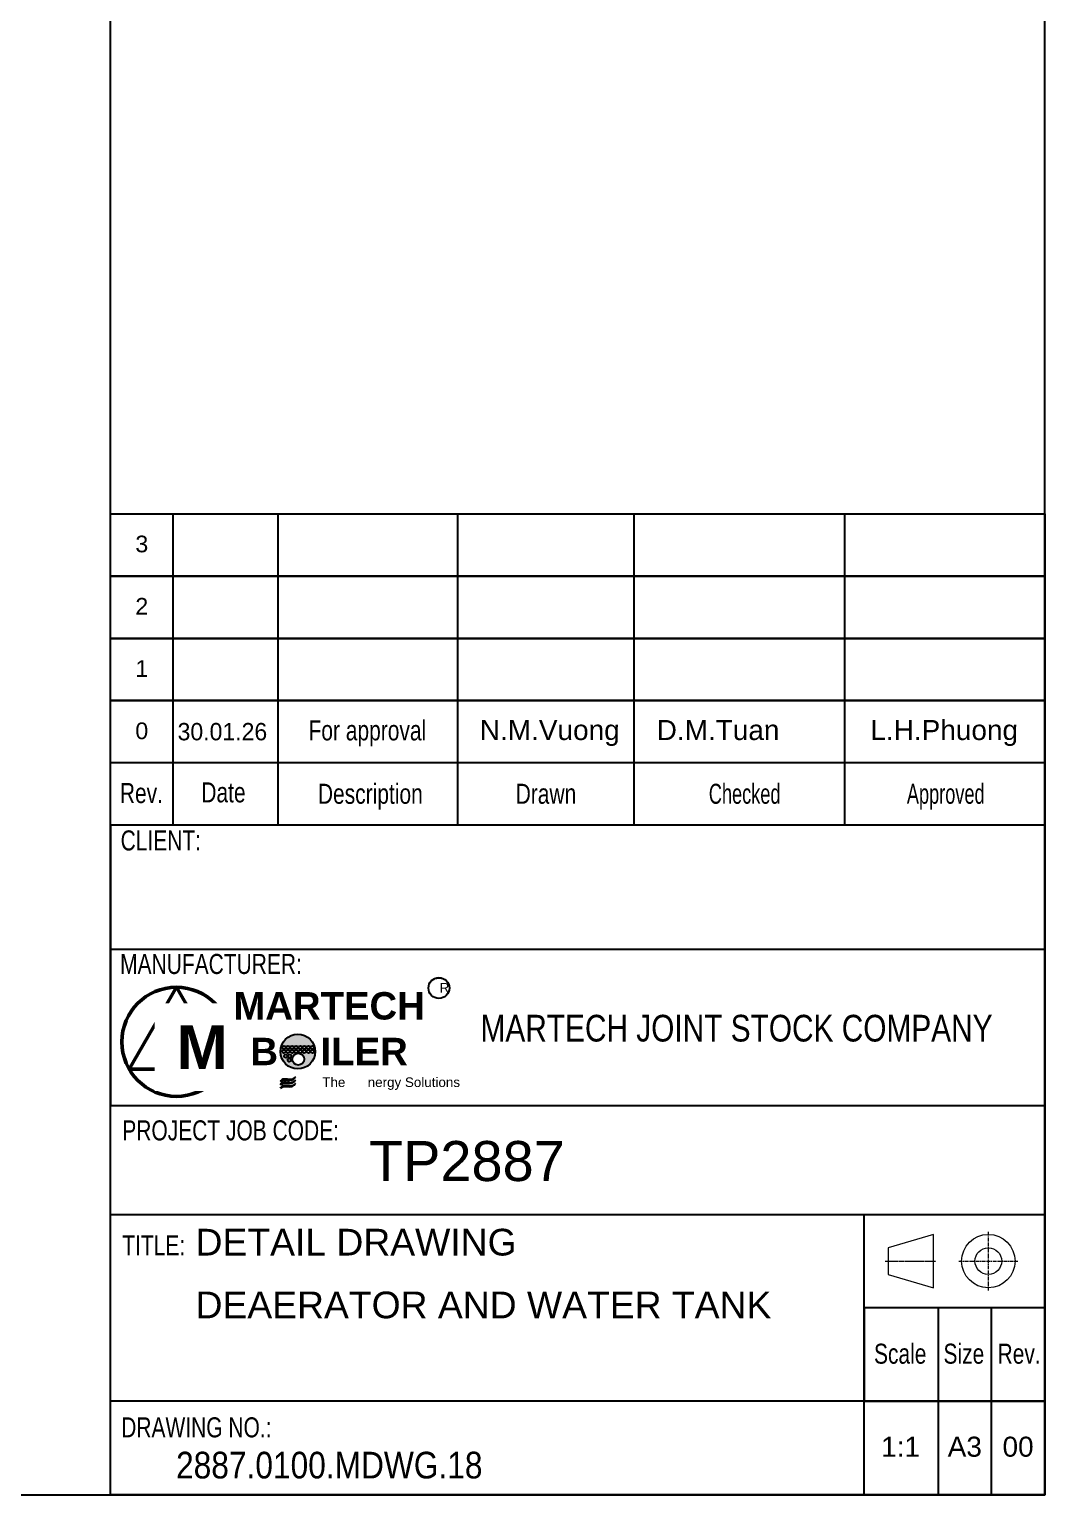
# Model space of a CAD drawing. Header units: millimetres. Extents: x -46397 to 283259, y -8690 to 23983.
# Drawn here: x 184005 to 184662, y -1792 to -845 of the extents above; entities that cross this region are included whole.
import ezdxf
from ezdxf.enums import TextEntityAlignment as Align

# ---------------------------------------------------------------- set-up
doc = ezdxf.new("R2010")
doc.units = ezdxf.units.MM
doc.linetypes.add('CENTER', pattern=[2, 1.25, -0.25, 0.25, -0.25])
for name, color, linetype, lineweight in [('DAM_8', 1, 'Continuous', 25), ('DCenterline8', 8, 'CENTER', 5), ('Dtext', 255, 'Continuous', 20)]:
    doc.layers.add(name, color=color, linetype=linetype, lineweight=lineweight)
doc.styles.add('Chu va so', font='arial.ttf')
doc.styles.add('TCVN', font='arial.ttf')
doc.styles.add('TEXT', font='arial.ttf', dxfattribs={"height": 124})

# ---------------------------------------------------------------- blocks, each defined once
blk = doc.blocks.new('*U1826')
at = {"lineweight": 25}
for p, q in [((2104.9, 697.9, 0), (2104.9, 476.4, 0)), ((2179.6, 697.9, 0), (2179.6, 476.4, 0)), ((2307.5, 697.9, 0), (2307.5, 476.4, 0)), ((2432.9, 697.9, 0), (2432.9, 476.4, 0)), ((2582.8, 697.9, 0), (2582.8, 476.4, 0)), ((2060.6, 388.1), (2725.3, 388.1)), ((2649.5, 132.9, 0), (2649.5, 0)), ((2687.5, 0), (2687.5, 132.9, 0))]:
    blk.add_line(p, q, dxfattribs=at)
for points in [[(0, 0), (2725.3, 0), (2725.3, 1785.2), (0, 1785.2)], [(0, 0), (2060.6, 0), (2060.6, 1785.2), (0, 1785.2)], [(2060.6, 697.9), (2725.3, 697.9), (2725.3, 0), (2060.6, 0)], [(2060.6, 697.9), (2725.3, 697.9), (2725.3, 653.6), (2060.6, 653.6)], [(2060.6, 653.6), (2725.3, 653.6), (2725.3, 609.3), (2060.6, 609.3)], [(2060.6, 609.3), (2725.3, 609.3), (2725.3, 565), (2060.6, 565)], [(2060.6, 565), (2725.3, 565), (2725.3, 520.7), (2060.6, 520.7)], [(2060.6, 277), (2725.3, 277), (2725.3, 476.4), (2060.6, 476.4)], [(2060.6, 199.4), (2725.3, 199.4), (2725.3, 66.5), (2060.6, 66.5)], [(2596.8, 199.4), (2725.3, 199.4), (2725.3, 0), (2596.8, 0)]]:
    blk.add_lwpolyline(points, close=True, dxfattribs=at)
at = {"lineweight": 50}
blk.add_lwpolyline([(2107.4, 361), (2073.8, 302.8), (2141, 302.8)], close=True, dxfattribs=at)
at = {"color": 2, "lineweight": 20, "elevation": 0}
blk.add_lwpolyline([(2614, 156.7), (2646.1, 147.2), (2646.1, 185.2), (2614, 175.7)], close=True, dxfattribs=at)
at = {"lineweight": 25, "elevation": 0}
blk.add_lwpolyline([(2596.8, 66.5), (2725.3, 66.5), (2725.3, 132.9), (2596.8, 132.9)], close=True, dxfattribs=at)
at = {"lineweight": 50}
blk.add_circle((2107.4, 322.2), 38.8, dxfattribs=at)
at = {"color": 2, "lineweight": 20}
for radius in [19, 9.5]:
    blk.add_circle((2685.2, 166.2, 0), radius, dxfattribs=at)
at = {"layer": 'DCenterline8', "lineweight": 0, "ltscale": 2}
for p, q in [((2685.2, 187.1, 0), (2685.2, 145.3, 0)), ((2664.3, 166.2, 0), (2706.1, 166.2, 0))]:
    blk.add_line(p, q, dxfattribs=at)
at = {"layer": 'DCenterline8', "lineweight": 0}
blk.add_line((2611.9, 166.2, 0), (2647.9, 166.2, 0), dxfattribs=at)
at = {"color": 5, "style": 'Chu va so'}
for s, height, width, p in [('For approval', 14.244, 0.75, (2243.3, 536.7, 0)), ('Rev.', 14.24, 0.75, (2082.5, 492.1)), ('Date', 14.24, 0.75, (2140.9, 492.6, 0)), ('Description', 14.244, 0.75, (2245.4, 491.6, 0)), ('Drawn', 14.24, 0.75, (2370.4, 491.6, 0)), ('Checked', 14.24, 0.65, (2511.8, 491.6)), ('Approved', 14.24, 0.65, (2654.9, 491.6, 0)), ('CLIENT:', 14.24, 0.75, (2096.3, 458.4, 0.1)), ('PROJECT JOB CODE:', 14.244, 0.75, (2146, 252.1)), ('TITLE:', 14.24, 0.75, (2091.3, 170.3, 0.1)), ('Scale', 14.24, 0.75, (2622.5, 93.2, 0)), ('Size', 14.24, 0.75, (2667.8, 93.2, 0)), ('Rev. ', 14.24, 0.75, (2709.2, 93.2, 0)), ('DRAWING NO.:', 14.244, 0.75, (2121.6, 40.8, 0.1))]:
    blk.add_text(s, height=height, dxfattribs=dict(at, width=width)).set_placement(p, align=Align.CENTER)
at = {"color": 5, "lineweight": 25, "insert": (2286.5, 331.8, 0), "char_height": 18.992, "width": 439.029, "attachment_point": 4, "style": 'Chu va so'}
blk.add_mtext('\\pxqc;{\\W0.8;MARTECH JOINT STOCK COMPANY}', dxfattribs=at)
at = {"layer": 'Dtext', "ltscale": 0.1}
for tag, p, height, style in [('REV_3', (2078.2, 670.5), 11.9, 'TCVN'), ('FOR_APPROVAL3', (2196.9, 669.7, -0.1), 14.2, 'TCVN'), ('REV_2', (2078.2, 626.2), 11.9, 'TCVN'), ('FOR_APPROVAL2', (2196.9, 625.4, -0.1), 14.2, 'TCVN'), ('FOR_APPROVAL1', (2196.9, 581.1, -0.1), 14.2, 'TCVN'), ('REV_1', (2078.2, 581.9), 11.9, 'TCVN'), ('REV_0', (2078.2, 537.6), 11.9, 'TCVN'), ('NGUOI_VE', (2323.3, 537, -0.1), 14.2, 'TCVN'), ('NGUOI_KIEM_2', (2449.2, 537, -0.1), 14.2, 'TCVN'), ('NGUOI_DUYET', (2601.2, 537, -0.1), 14.2, 'TCVN'), ('1.1_A4', (2608.9, 27, -0.1), 14.2, 'Chu va so'), ('A4_A4', (2656.3, 27, -0.1), 14.2, 'Chu va so'), ('REV.', (2695.3, 27, -0.1), 14.2, 'Chu va so')]:
    blk.add_attdef(tag, p, '', height=height, dxfattribs=dict(at, style=style))
for tag, p, height, style, width in [('NGAY_REV03', (2108.2, 669.7, -0.1), 12.3, 'TCVN', 0.95), ('NGAY_REV02', (2108.2, 625.4, -0.1), 12.3, 'TCVN', 0.95), ('NGAY_REV01', (2108.2, 581.1, -0.1), 12.3, 'TCVN', 0.95), ('NGAY_REV0', (2108.2, 536.8, -0.1), 12.3, 'TCVN', 0.95), ('DWD.NO', (2107.1, 11.6, -0.1), 19, 'Chu va so', 0.85)]:
    blk.add_attdef(tag, p, '', height=height, dxfattribs=dict(at, style=style, width=width))
at = {"layer": 'Dtext', "lineweight": 25, "ltscale": 0.1, "style": 'Chu va so'}
for tag, p, height in [('PROJECT_CODE', (2244.4, 223.2), 28.5), ('TITLE1', (2121, 170.2, -0.1), 19), ('TITLE2', (2121, 125.5, -0.1), 19), ('TITLE3', (2121, 81.2, -0.1), 19)]:
    blk.add_attdef(tag, p, '', height=height, dxfattribs=at)
at = {"insert": (2107.6, 334), "char_height": 31.204, "attachment_point": 1, "style": 'TEXT', "bg_fill": 2}
blk.add_mtext('\\pxqc;{\\fArial|b1|i0|c0|p34;M}', dxfattribs=at)
at = {"insert": (2148.9, 357.6), "char_height": 19.502, "width": 134.316, "attachment_point": 1, "style": 'TEXT', "bg_fill": 2}
blk.add_mtext('\\pxqc;{\\fArial|b1|i0|c0|p34;MARTECH\\PB    ILER}', dxfattribs=at)
h = blk.add_hatch(color=256)
h.dxf.hatch_style = 1
edge = h.paths.add_edge_path()
edge.add_spline(control_points=[(2181.5, 291.7), (2182.1, 292.1), (2184.4, 293.8), (2189.3, 291.4), (2191.6, 294.2), (2192.4, 295.2)], knot_values=[0, 0, 0, 0, 0.315535, 1.31207, 1.873609, 1.873609, 1.873609, 1.873609], degree=3, periodic=0)
edge.add_spline(control_points=[(2192.4, 295.2), (2191.7, 294.6), (2189.1, 292.2), (2183.7, 295), (2181.9, 292.2), (2181.5, 291.7)], knot_values=[0, 0, 0, 0, 0.411397, 1.576501, 1.877595, 1.877595, 1.877595, 1.877595], degree=3, periodic=0)
edge = h.paths.add_edge_path()
edge.add_spline(control_points=[(2181.5, 289.2), (2182.1, 289.6), (2184.4, 291.4), (2189.3, 289), (2191.6, 291.8), (2192.4, 292.8)], knot_values=[0, 0, 0, 0, 0.315535, 1.31207, 1.873609, 1.873609, 1.873609, 1.873609], degree=3, periodic=0)
edge.add_spline(control_points=[(2192.4, 292.8), (2191.7, 292.1), (2189.1, 289.8), (2183.7, 292.6), (2181.9, 289.8), (2181.5, 289.2)], knot_values=[0, 0, 0, 0, 0.411397, 1.576501, 1.877595, 1.877595, 1.877595, 1.877595], degree=3, periodic=0)
at = {"color": 7}
for centre, radius in [((2183.9, 318.3), 1.18), ((2183.9, 315.4), 1.18), ((2185.2, 312.1), 1.18), ((2186.8, 318.3), 1.18), ((2186.8, 315.4), 1.18), ((2188.1, 312.1), 1.18), ((2189.7, 318.3), 1.18), ((2189.7, 315.4), 1.18), ((2194.1, 309.9), 4.23), ((2192.6, 318.3), 1.18), ((2192.6, 315.4), 1.18), ((2195.6, 318.3), 1.18), ((2195.6, 315.4), 1.18), ((2198.4, 318.3), 1.18), ((2198.4, 315.4), 1.18), ((2201.3, 318.3), 1.18), ((2201.3, 315.4), 1.18), ((2204.2, 318.3), 1.18), ((2204.2, 315.4), 1.18), ((2187.7, 309.2), 1.18)]:
    blk.add_circle(centre, radius, dxfattribs=at)
for points in [[(2181.5, 293.9), (2182.7, 295.4), (2190.2, 295.9), (2192.4, 297.5)], [(2181.5, 293.9), (2183.3, 295), (2189.7, 295.1), (2192.4, 297.5)], [(2181.5, 291.7), (2182.7, 293.2), (2190.2, 293.6), (2192.4, 295.2)], [(2181.5, 291.7), (2183.3, 292.7), (2189.7, 292.8), (2192.4, 295.2)], [(2181.5, 289.2), (2182.7, 290.7), (2190.2, 291.2), (2192.4, 292.8)], [(2181.5, 289.2), (2183.3, 290.3), (2189.7, 290.4), (2192.4, 292.8)]]:
    blk.add_spline(points, degree=3)
at = {"color": 5, "style": 'Chu va so', "width": 0.75}
blk.add_text('MANUFACTURER:', height=14.244, dxfattribs=at).set_placement((2132, 370.5, 0.1), align=Align.CENTER)
at = {"attachment_point": 1, "style": 'TEXT', "bg_fill": 2}
for s, insert, char_height in [('\\pxqc;R', (2294.7, 364.1), 6.83), ('\\pxqc;The      nergy Solutions', (2211.2, 296.9), 6.826)]:
    blk.add_mtext(s, dxfattribs=dict(at, insert=insert, char_height=char_height))
at = {"layer": 'DAM_8'}
h = blk.add_hatch(color=7, dxfattribs=at)
edge = h.paths.add_edge_path()
edge.add_arc((2193.8, 315.3), 12.4, 191.4592, 461.3375)
edge.add_arc((2193.8, 315.3), 12.4, 101.3375, 191.4592)
edge = h.paths.add_edge_path(flags=16)
edge.add_arc((2187.7, 309.2), 1.18, -289.458, 11.4592, ccw=False)
edge.add_arc((2187.7, 309.2), 1.18, 11.4592, 70.542, ccw=False)
edge = h.paths.add_edge_path(flags=16)
edge.add_arc((2204.2, 315.4), 1.18, -211.5113, 11.4592, ccw=False)
edge.add_arc((2204.2, 315.4), 1.18, 11.4592, 148.4887, ccw=False)
edge = h.paths.add_edge_path(flags=16)
edge.add_arc((2185.2, 312.1), 1.18, -304.2526, 11.4592, ccw=False)
edge.add_arc((2185.2, 312.1), 1.18, 11.4592, 55.7474, ccw=False)
edge = h.paths.add_edge_path(flags=16)
edge.add_arc((2204.2, 318.3), 1.18, -200.2428, 11.4592, ccw=False)
edge.add_arc((2204.2, 318.3), 1.18, 11.4592, 159.7572, ccw=False)
edge = h.paths.add_edge_path(flags=16)
edge.add_arc((2201.3, 315.4), 1.18, -219.051, 11.4592, ccw=False)
edge.add_arc((2201.3, 315.4), 1.18, 11.4592, 140.949, ccw=False)
edge = h.paths.add_edge_path(flags=16)
edge.add_arc((2188.1, 312.1), 1.18, -292.0311, 11.4592, ccw=False)
edge.add_arc((2188.1, 312.1), 1.18, 11.4592, 67.9689, ccw=False)
edge = h.paths.add_edge_path(flags=16)
edge.add_arc((2183.9, 315.4), 1.18, -319.4544, 11.4592, ccw=False)
edge.add_arc((2183.9, 315.4), 1.18, 11.4592, 40.5456, ccw=False)
edge = h.paths.add_edge_path(flags=16)
edge.add_arc((2201.3, 318.3), 1.18, -206.0119, 11.4592, ccw=False)
edge.add_arc((2201.3, 318.3), 1.18, 11.4592, 153.9881, ccw=False)
edge = h.paths.add_edge_path(flags=16)
edge.add_arc((2194.1, 309.9), 4.23, -262.499, 11.4592, ccw=False)
edge.add_arc((2194.1, 309.9), 4.23, 11.4592, 97.501, ccw=False)
edge = h.paths.add_edge_path(flags=16)
edge.add_arc((2183.9, 318.3), 1.18, -332.7707, 11.4592, ccw=False)
edge.add_arc((2183.9, 318.3), 1.18, 11.4592, 27.2293, ccw=False)
edge = h.paths.add_edge_path(flags=16)
edge.add_arc((2198.4, 315.4), 1.18, -230.166, 11.4592, ccw=False)
edge.add_arc((2198.4, 315.4), 1.18, 11.4592, 129.834, ccw=False)
edge = h.paths.add_edge_path(flags=16)
edge.add_arc((2186.8, 315.4), 1.18, -307.6137, 11.4592, ccw=False)
edge.add_arc((2186.8, 315.4), 1.18, 11.4592, 52.3863, ccw=False)
edge = h.paths.add_edge_path(flags=16)
edge.add_arc((2195.6, 315.4), 1.18, -246.4575, 11.4592, ccw=False)
edge.add_arc((2195.6, 315.4), 1.18, 11.4592, 113.5425, ccw=False)
edge = h.paths.add_edge_path(flags=16)
edge.add_arc((2189.7, 315.4), 1.18, -290.4056, 11.4592, ccw=False)
edge.add_arc((2189.7, 315.4), 1.18, 11.4592, 69.5944, ccw=False)
edge = h.paths.add_edge_path(flags=16)
edge.add_arc((2198.4, 318.3), 1.18, -215.7954, 11.4592, ccw=False)
edge.add_arc((2198.4, 318.3), 1.18, 11.4592, 144.2046, ccw=False)
edge = h.paths.add_edge_path(flags=16)
edge.add_arc((2192.6, 315.4), 1.18, -268.4837, 11.4592, ccw=False)
edge.add_arc((2192.6, 315.4), 1.18, 11.4592, 91.5163, ccw=False)
edge = h.paths.add_edge_path(flags=16)
edge.add_arc((2186.8, 318.3), 1.18, -322.0207, 11.4592, ccw=False)
edge.add_arc((2186.8, 318.3), 1.18, 11.4592, 37.9793, ccw=False)
edge = h.paths.add_edge_path(flags=16)
edge.add_arc((2192.6, 318.3), 1.18, -267.4803, 11.4592, ccw=False)
edge.add_arc((2192.6, 318.3), 1.18, 11.4592, 92.5197, ccw=False)
edge = h.paths.add_edge_path(flags=16)
edge.add_arc((2195.6, 318.3), 1.18, -234.0834, 11.4592, ccw=False)
edge.add_arc((2195.6, 318.3), 1.18, 11.4592, 125.9166, ccw=False)
edge = h.paths.add_edge_path(flags=16)
edge.add_arc((2189.7, 318.3), 1.18, -301.7345, 11.4592, ccw=False)
edge.add_arc((2189.7, 318.3), 1.18, 11.4592, 58.2655, ccw=False)
blk.add_circle((2294.2, 360.5), 7.43)
at = {"color": 7}
blk.add_circle((2193.8, 315.3), 12.4, dxfattribs=at)

msp = doc.modelspace()

# ---------------------------------------------------------------- block references
ref = msp.add_blockref('*U1826', (182186.09, -1791.94), dxfattribs=dict(xscale=0.9084576280678549, yscale=0.9084576280678549, zscale=0.9084576280678549))
ref.add_attrib('PROJECT_CODE', 'TP2887', (184225.04, -1589.21), dxfattribs={"layer": 'Dtext', "lineweight": 25, "ltscale": 0.1, "height": 25.88, "style": 'Chu va so'})
ref.add_attrib('TITLE1', 'DETAIL DRAWING', (184112.96, -1637.33, -0.1), dxfattribs={"layer": 'Dtext', "lineweight": 25, "ltscale": 0.1, "height": 17.2531, "style": 'Chu va so'})
ref.add_attrib('TITLE2', 'DEAERATOR AND WATER TANK', (184112.96, -1677.91, -0.1), dxfattribs={"layer": 'Dtext', "lineweight": 25, "ltscale": 0.1, "height": 17.2531, "style": 'Chu va so'})
ref.add_attrib('DWD.NO', '2887.0100.MDWG.18', (184100.34, -1781.44, -0.1), dxfattribs={"layer": 'Dtext', "ltscale": 0.1, "height": 17.2531, "style": 'Chu va so', "width": 0.85})
ref.add_attrib('1.1_A4', '1:1', (184556.15, -1767.38, -0.1), dxfattribs={"layer": 'Dtext', "ltscale": 0.1, "height": 12.94, "style": 'Chu va so'})
ref.add_attrib('A4_A4', 'A3', (184599.21, -1767.38, -0.1), dxfattribs={"layer": 'Dtext', "ltscale": 0.1, "height": 12.94, "style": 'Chu va so'})
ref.add_attrib('REV.', '00', (184634.66, -1767.38, -0.1), dxfattribs={"layer": 'Dtext', "ltscale": 0.1, "height": 12.94, "style": 'Chu va so'})
ref.add_attrib('REV_0', '0', (184074.01, -1303.56), dxfattribs={"layer": 'Dtext', "ltscale": 0.1, "height": 10.78, "style": 'TCVN'})
ref.add_attrib('NGAY_REV0', '30.01.26', (184101.34, -1304.32, -0.11), dxfattribs={"layer": 'Dtext', "ltscale": 0.1, "height": 11.215, "style": 'TCVN', "width": 0.95})
ref.add_attrib('NGUOI_VE', 'N.M.Vuong', (184296.75, -1304.14, -0.09), dxfattribs={"layer": 'Dtext', "ltscale": 0.1, "height": 12.94, "style": 'TCVN'})
ref.add_attrib('NGUOI_KIEM_2', 'D.M.Tuan', (184411.09, -1304.14, -0.11), dxfattribs={"layer": 'Dtext', "ltscale": 0.1, "height": 12.94, "style": 'TCVN'})
ref.add_attrib('NGUOI_DUYET', 'L.H.Phuong', (184549.22, -1304.14, -0.11), dxfattribs={"layer": 'Dtext', "ltscale": 0.1, "height": 12.94, "style": 'TCVN'})
ref.add_attrib('REV_1', '1', (184074.01, -1263.3), dxfattribs={"layer": 'Dtext', "ltscale": 0.1, "height": 10.78, "style": 'TCVN'})
ref.add_attrib('REV_2', '2', (184074.01, -1223.05), dxfattribs={"layer": 'Dtext', "ltscale": 0.1, "height": 10.78, "style": 'TCVN'})
ref.add_attrib('REV_3', '3', (184074.01, -1182.79), dxfattribs={"layer": 'Dtext', "ltscale": 0.1, "height": 10.78, "style": 'TCVN'})

doc.saveas('drawing.dxf')
